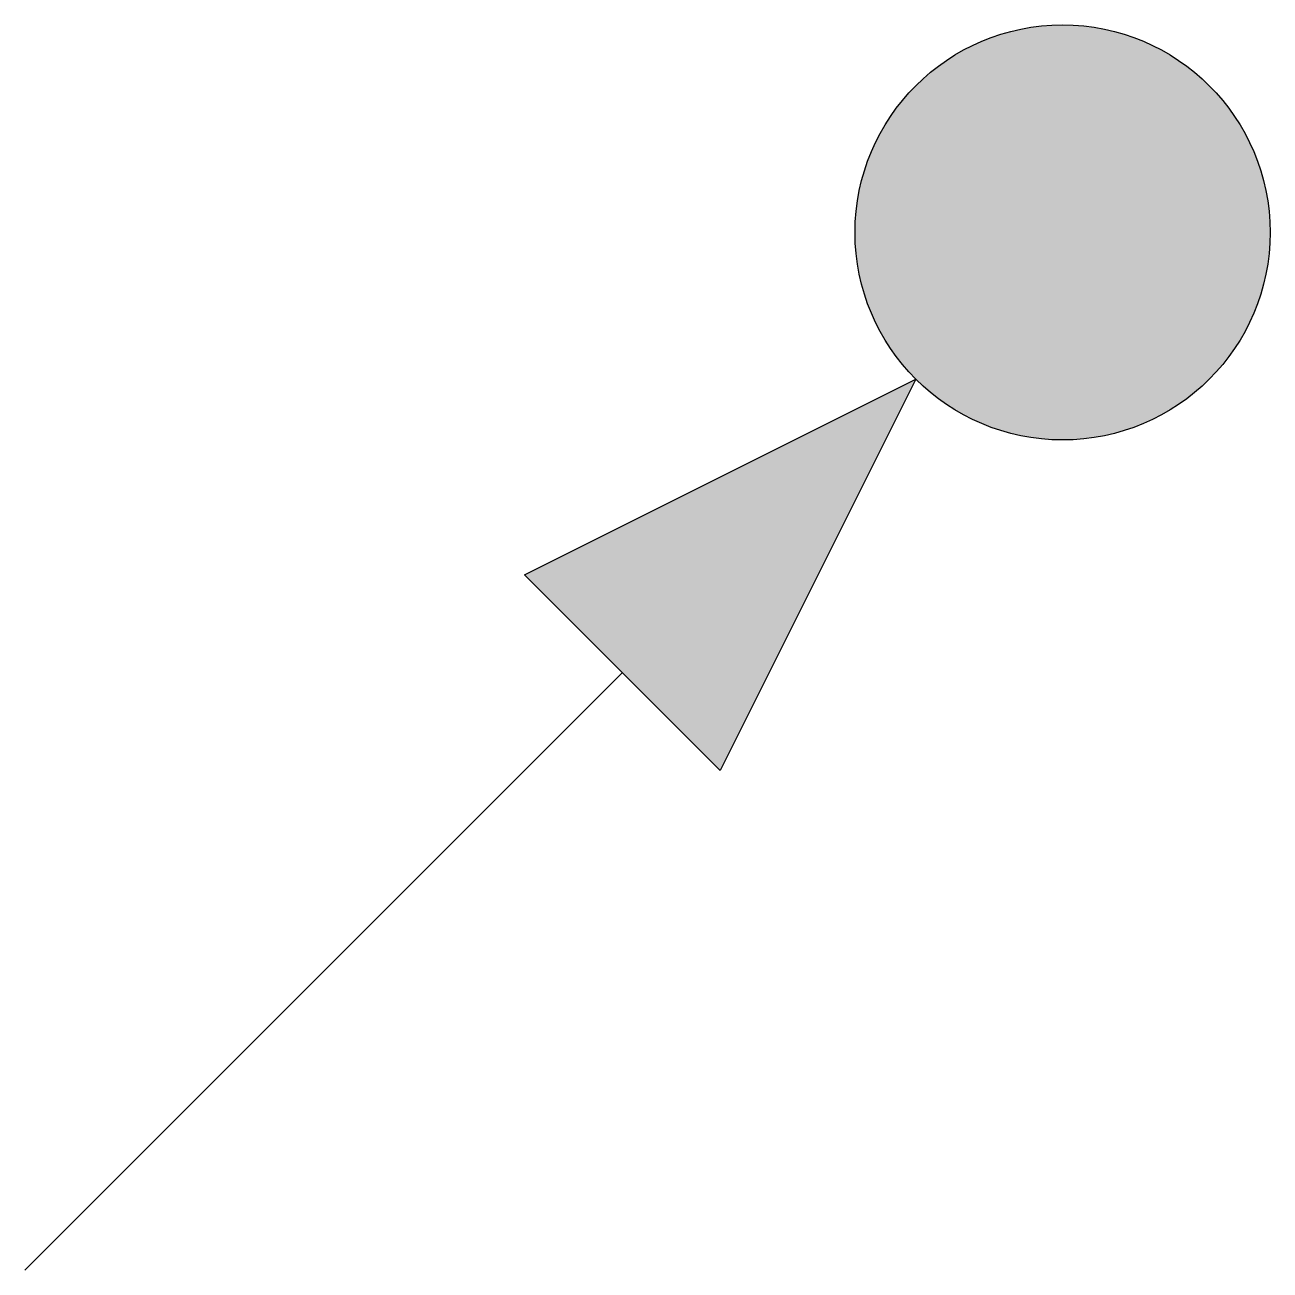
# Model space of a CAD drawing. Header units: millimetres. Extents: x -281 to 56, y -281 to 56.
import ezdxf

# ---------------------------------------------------------------- set-up
doc = ezdxf.new("R2010")
doc.units = ezdxf.units.MM

msp = doc.modelspace()

# ---------------------------------------------------------------- hatches: boundary and pattern name
at = {"linetype": 'ByBlock', "lineweight": -2}
h = msp.add_hatch(color=0, dxfattribs=at)
h.dxf.hatch_style = 1
h.paths.add_polyline_path([(-56.25, 0, 1), (56.25, 0, 1)])
h = msp.add_hatch(color=0, dxfattribs=at)
h.dxf.hatch_style = 1
h.paths.add_polyline_path([(-39.77, -39.77), (-145.84, -92.81), (-92.81, -145.84)])

# ---------------------------------------------------------------- linework, layer by layer
at = {"color": 0, "linetype": 'ByBlock', "lineweight": -2}
msp.add_line((-281.25, -281.25), (-119.32, -119.32), dxfattribs=at)
msp.add_lwpolyline([(-145.84, -92.81), (-39.77, -39.77), (-92.81, -145.84), (-145.84, -92.81)], dxfattribs=at)
msp.add_circle((0, 0), 56.25, dxfattribs=at)

doc.saveas('drawing.dxf')
